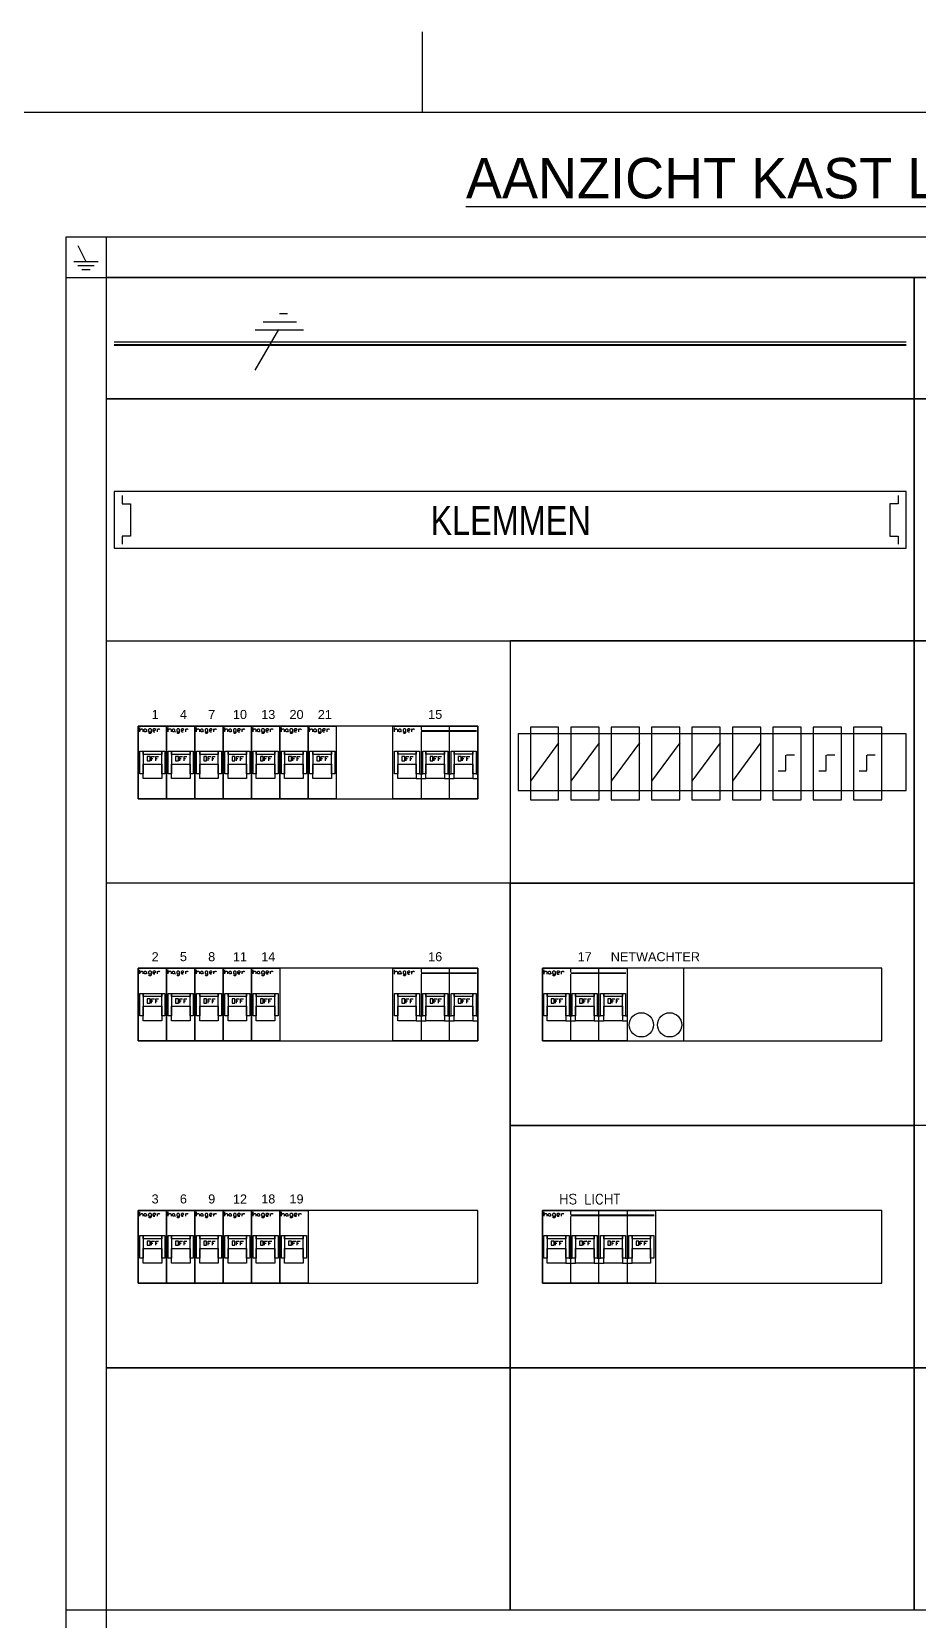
# Model space of a CAD drawing. Header units: millimetres. Extents: x 0 to 420, y 0 to 297.
# Drawn here: x 181.6 to 291.3, y 100.3 to 297 of the extents above; entities that cross this region are included whole.
import ezdxf
from ezdxf.enums import TextEntityAlignment as Align

# ---------------------------------------------------------------- set-up
doc = ezdxf.new("R2010")
doc.units = ezdxf.units.MM
doc.layers.get('0').update_dxf_attribs({"linetype": 'CONTINUOUS'})
for name, color, linetype in [('00kad018', 1, 'CONTINUOUS'), ('00kad070', 5, 'CONTINUOUS'), ('BL$2----_KADER', 7, 'CONTINUOUS'), ('KAST AANZICHT', 1, 'CONTINUOUS'), ('Kast-aanzicht', 1, 'CONTINUOUS')]:
    doc.layers.add(name, color=color, linetype=linetype)
doc.styles.add('BURO-050', font='BUROFONT.shx', dxfattribs={"height": 5})
doc.styles.add('GREEN', font='txt')
doc.styles.add('NOOTER', font='arial.ttf')
doc.styles.add('ROMANS', font='romans', dxfattribs={"height": 2})

# ---------------------------------------------------------------- blocks, each defined once
blk = doc.blocks.new('a3-windesheim-hor')
at = {"layer": '00kad018', "color": 1}
blk.add_line((230, 287), (230, 297), dxfattribs=at)
at = {"layer": '00kad070', "color": 5}
blk.add_line((410, 287), (20, 287), dxfattribs=at)
blk = doc.blocks.new('HAG08')
at = {"color": 0}
for p, q in [((-16.49, -3.5), (-16.49, -0.85)), ((-16.49, -0.85), (-16.49, -0.85)), ((-16.49, -2.61), (-15.61, -1.73)), ((-15.61, -1.73), (-15.17, -1.73)), ((-15.17, -1.73), (-14.72, -2.17)), ((-14.72, -3.5), (-14.73, -3.5)), ((-14.72, -2.17), (-14.72, -3.5)), ((-13.84, -2.17), (-13.4, -1.73)), ((-13.84, -3.06), (-13.84, -2.17)), ((-13.4, -3.5), (-13.84, -3.06)), ((-13.4, -1.73), (-12.96, -1.73)), ((-12.96, -3.5), (-13.4, -3.5)), ((-12.96, -1.73), (-12.52, -2.17)), ((-12.52, -3.06), (-12.96, -3.5)), ((-12.52, -2.17), (-12.52, -3.06)), ((-12.52, -3.06), (-12.07, -3.5)), ((-12.07, -3.5), (-12.08, -3.5)), ((-10.75, -1.73), (-11.19, -2.17)), ((-11.19, -2.17), (-11.19, -3.06)), ((-11.19, -3.06), (-10.75, -3.5)), ((-11.19, -3.94), (-10.75, -4.38)), ((-9.86, -1.73), (-10.75, -1.73)), ((-10.75, -3.5), (-9.43, -3.5)), ((-10.75, -4.38), (-9.86, -4.38)), ((-9.43, -2.17), (-9.86, -1.73)), ((-9.86, -4.38), (-9.43, -3.94)), ((-9.43, -3.94), (-9.43, -2.17)), ((-9.43, -3.5), (-9.43, -3.5)), ((-8.1, -1.73), (-8.54, -2.17)), ((-8.54, -2.17), (-8.54, -3.06)), ((-8.54, -2.61), (-7.22, -2.61)), ((-8.54, -3.06), (-8.1, -3.5)), ((-7.22, -1.73), (-8.1, -1.73)), ((-8.1, -3.5), (-7.22, -3.5)), ((-6.77, -2.17), (-7.22, -1.73)), ((-7.22, -2.61), (-6.77, -2.17)), ((-7.22, -3.5), (-7.22, -3.5)), ((-5.89, -1.73), (-5.89, -3.5)), ((-5.89, -2.61), (-5.01, -1.73)), ((-5.89, -3.5), (-5.89, -3.5)), ((-5.01, -1.73), (-4.57, -1.73)), ((-4.57, -1.73), (-4.12, -2.17)), ((-4.12, -2.17), (-4.13, -2.17)), ((-10.23, -18.85), (-12, -18.85)), ((-12, -18.85), (-12, -21.5)), ((-10.23, -21.5), (-10.23, -18.85)), ((-9.34, -21.5), (-9.34, -18.85)), ((-9.34, -18.85), (-7.58, -18.85)), ((-7.58, -18.85), (-7.58, -18.85)), ((-6.7, -21.5), (-6.7, -18.85)), ((-6.7, -18.85), (-4.93, -18.85)), ((-4.93, -18.85), (-4.93, -18.85)), ((-12, -21.5), (-10.23, -21.5)), ((-12, -21.5), (-12, -21.5)), ((-9.34, -20.17), (-8.46, -20.17)), ((-8.46, -20.17), (-8.47, -20.17)), ((-6.7, -20.17), (-5.81, -20.17)), ((-5.81, -20.17), (-5.81, -20.17))]:
    blk.add_line(p, q, dxfattribs=at)
for points in [[(-17.5, -45), (-17.5, 0), (0, 0), (0, -45)], [(-16.5, -29.5), (-16.5, -15.5), (-14.5, -15.5), (-14.5, -29.5)], [(-14.5, -17.5), (-14.5, -15.5), (-3, -15.5), (-3, -17.5)], [(-3, -29.5), (-3, -15.5), (-1, -15.5), (-1, -29.5)], [(-14.5, -32.5), (-14.5, -23.5), (-3, -23.5), (-3, -32.5)]]:
    blk.add_lwpolyline(points, close=True, dxfattribs=at)
blk = doc.blocks.new('HAG09')
at = {"color": 0}
for p, q in [((-52.5, 0), (-52.5, -2.4)), ((-35, -2.4), (-35, 0)), ((-17.5, 0), (-17.5, -2.39)), ((-68.97, -3.5), (-68.97, -0.85)), ((-68.97, -0.85), (-68.97, -0.85)), ((-68.97, -2.62), (-68.09, -1.73)), ((-68.09, -1.73), (-67.64, -1.73)), ((-67.64, -1.73), (-67.2, -2.17)), ((-67.2, -2.17), (-67.2, -3.5)), ((-67.2, -3.5), (-67.2, -3.5)), ((-66.32, -2.17), (-65.88, -1.73)), ((-66.32, -3.06), (-66.32, -2.17)), ((-65.88, -3.5), (-66.32, -3.06)), ((-65.88, -1.73), (-65.43, -1.73)), ((-65.43, -3.5), (-65.88, -3.5)), ((-65.43, -1.73), (-64.99, -2.17)), ((-64.99, -3.06), (-65.43, -3.5)), ((-64.99, -2.17), (-64.99, -3.06)), ((-64.99, -3.06), (-64.55, -3.5)), ((-64.55, -3.5), (-64.55, -3.5)), ((-63.23, -1.73), (-63.67, -2.17)), ((-63.67, -2.17), (-63.67, -3.06)), ((-63.67, -3.06), (-63.23, -3.5)), ((-63.67, -3.94), (-63.23, -4.38)), ((-62.34, -1.73), (-63.23, -1.73)), ((-63.23, -3.5), (-61.9, -3.5)), ((-63.23, -4.38), (-62.34, -4.38)), ((-61.9, -2.17), (-62.34, -1.73)), ((-62.34, -4.38), (-61.9, -3.94)), ((-61.9, -3.94), (-61.9, -2.17)), ((-61.9, -3.5), (-61.9, -3.5)), ((-60.58, -1.73), (-61.02, -2.17)), ((-61.02, -2.17), (-61.02, -3.06)), ((-61.02, -2.62), (-59.69, -2.62)), ((-61.02, -3.06), (-60.58, -3.5)), ((-59.69, -1.73), (-60.58, -1.73)), ((-60.58, -3.5), (-59.69, -3.5)), ((-59.69, -3.5), (-59.7, -3.5)), ((-59.25, -2.17), (-59.69, -1.73)), ((-59.69, -2.62), (-59.25, -2.17)), ((-58.37, -1.73), (-58.37, -3.5)), ((-58.37, -2.62), (-57.48, -1.73)), ((-58.37, -3.5), (-58.37, -3.5)), ((-57.48, -1.73), (-57.04, -1.73)), ((-57.04, -1.73), (-56.6, -2.17)), ((-56.6, -2.17), (-56.6, -2.17)), ((-52.5, -3.6), (-52.5, -45)), ((-35, -45), (-35, -3.6)), ((-17.5, -3.6), (-17.5, -45)), ((-62.71, -18.85), (-64.47, -18.85)), ((-64.47, -18.85), (-64.47, -21.5)), ((-62.71, -21.5), (-62.71, -18.85)), ((-61.82, -21.5), (-61.82, -18.85)), ((-61.82, -18.85), (-60.05, -18.85)), ((-60.05, -18.85), (-60.06, -18.85)), ((-59.17, -21.5), (-59.17, -18.85)), ((-59.17, -18.85), (-57.4, -18.85)), ((-57.4, -18.85), (-57.41, -18.85)), ((-45.22, -18.85), (-46.99, -18.85)), ((-46.99, -18.85), (-46.99, -21.5)), ((-45.22, -21.5), (-45.22, -18.85)), ((-44.34, -21.5), (-44.34, -18.85)), ((-44.34, -18.85), (-42.57, -18.85)), ((-42.57, -18.85), (-42.58, -18.85)), ((-41.69, -21.5), (-41.69, -18.85)), ((-41.69, -18.85), (-39.92, -18.85)), ((-39.92, -18.85), (-39.92, -18.85)), ((-27.74, -18.85), (-29.5, -18.85)), ((-29.5, -18.85), (-29.5, -21.5)), ((-27.74, -21.5), (-27.74, -18.85)), ((-26.85, -21.5), (-26.85, -18.85)), ((-26.85, -18.85), (-25.09, -18.85)), ((-25.09, -18.85), (-25.09, -18.85)), ((-24.2, -21.5), (-24.2, -18.85)), ((-24.2, -18.85), (-22.44, -18.85)), ((-22.44, -18.85), (-22.44, -18.85)), ((-10.25, -18.85), (-12.02, -18.85)), ((-12.02, -18.85), (-12.02, -21.5)), ((-10.25, -21.5), (-10.25, -18.85)), ((-9.37, -21.5), (-9.37, -18.85)), ((-9.37, -18.85), (-7.6, -18.85)), ((-7.6, -18.85), (-7.6, -18.85)), ((-6.72, -21.5), (-6.72, -18.85)), ((-6.72, -18.85), (-4.95, -18.85)), ((-4.95, -18.85), (-4.95, -18.85)), ((-64.47, -21.5), (-64.48, -21.5)), ((-64.47, -21.5), (-62.71, -21.5)), ((-61.82, -20.17), (-60.94, -20.17)), ((-60.94, -20.17), (-60.94, -20.17)), ((-59.17, -20.17), (-58.29, -20.17)), ((-58.29, -20.17), (-58.29, -20.17)), ((-53.5, -29.5), (-51.5, -29.5)), ((-46.99, -21.5), (-45.22, -21.5)), ((-46.99, -21.5), (-46.99, -21.5)), ((-44.34, -20.17), (-43.46, -20.17)), ((-43.46, -20.17), (-43.46, -20.17)), ((-41.69, -20.17), (-40.8, -20.17)), ((-40.8, -20.17), (-40.81, -20.17)), ((-36, -29.5), (-34, -29.5)), ((-29.5, -21.5), (-29.51, -21.5)), ((-29.5, -21.5), (-27.74, -21.5)), ((-26.85, -20.17), (-25.97, -20.17)), ((-25.97, -20.17), (-25.97, -20.17)), ((-24.2, -20.17), (-23.32, -20.17)), ((-23.32, -20.17), (-23.32, -20.17)), ((-18.5, -29.5), (-16.5, -29.5)), ((-12.02, -21.5), (-10.25, -21.5)), ((-12.02, -21.5), (-12.02, -21.5)), ((-9.37, -20.17), (-8.48, -20.17)), ((-8.48, -20.17), (-8.49, -20.17)), ((-6.72, -20.17), (-5.83, -20.17)), ((-5.83, -20.17), (-5.84, -20.17)), ((-55.5, -32.5), (-49.5, -32.5)), ((-38, -32.5), (-32, -32.5)), ((-20.5, -32.5), (-14.5, -32.5))]:
    blk.add_line(p, q, dxfattribs=at)
for points in [[(-70, -45), (-70, 0), (0, 0), (0, -45)], [(-69, -29.5), (-69, -15.5), (-67, -15.5), (-67, -29.5)], [(-67, -17.5), (-67, -15.5), (-55.5, -15.5), (-55.5, -17.5)], [(-55.5, -29.5), (-55.5, -15.5), (-53.5, -15.5), (-53.5, -29.5)], [(-51.5, -29.5), (-51.5, -15.5), (-49.5, -15.5), (-49.5, -29.5)], [(-49.5, -17.5), (-49.5, -15.5), (-38, -15.5), (-38, -17.5)], [(-38, -29.5), (-38, -15.5), (-36, -15.5), (-36, -29.5)], [(-34, -29.5), (-34, -15.5), (-32, -15.5), (-32, -29.5)], [(-32, -17.5), (-32, -15.5), (-20.5, -15.5), (-20.5, -17.5)], [(-20.5, -29.5), (-20.5, -15.5), (-18.5, -15.5), (-18.5, -29.5)], [(-16.5, -29.5), (-16.5, -15.5), (-14.5, -15.5), (-14.5, -29.5)], [(-14.5, -17.5), (-14.5, -15.5), (-3, -15.5), (-3, -17.5)], [(-3, -29.5), (-3, -15.5), (-1, -15.5), (-1, -29.5)], [(-67, -32.5), (-67, -23.5), (-55.5, -23.5), (-55.5, -32.5)], [(-49.5, -32.5), (-49.5, -23.5), (-38, -23.5), (-38, -32.5)], [(-32, -32.5), (-32, -23.5), (-20.5, -23.5), (-20.5, -32.5)], [(-14.5, -32.5), (-14.5, -23.5), (-3, -23.5), (-3, -32.5)]]:
    blk.add_lwpolyline(points, close=True, dxfattribs=at)
at = {"color": 0, "const_width": 1.2}
blk.add_lwpolyline([(-52.5, -3), (-0.7, -3)], dxfattribs=at)
blk = doc.blocks.new('HAG07')
at = {"color": 0}
for p, q in [((0.22, 8.85), (0.22, 9.42)), ((0.22, 9.42), (0.22, 9.42)), ((0.22, 9.04), (0.41, 9.23)), ((0.41, 9.23), (0.5, 9.23)), ((0.5, 9.23), (0.6, 9.14)), ((0.6, 9.14), (0.6, 8.85)), ((0.6, 8.85), (0.6, 8.85)), ((0.79, 9.14), (0.88, 9.23)), ((0.79, 8.95), (0.79, 9.14)), ((0.88, 8.85), (0.79, 8.95)), ((0.88, 9.23), (0.97, 9.23)), ((0.97, 8.85), (0.88, 8.85)), ((0.97, 9.23), (1.07, 9.14)), ((1.07, 8.95), (0.97, 8.85)), ((1.07, 9.14), (1.07, 8.95)), ((1.07, 8.95), (1.16, 8.85)), ((1.16, 8.85), (1.16, 8.85)), ((1.44, 9.23), (1.35, 9.14)), ((1.35, 9.14), (1.35, 8.95)), ((1.35, 8.95), (1.44, 8.85)), ((1.35, 8.76), (1.44, 8.66)), ((1.63, 9.23), (1.44, 9.23)), ((1.44, 8.85), (1.73, 8.85)), ((1.44, 8.66), (1.63, 8.66)), ((1.73, 9.14), (1.63, 9.23)), ((1.63, 8.66), (1.73, 8.76)), ((1.73, 8.76), (1.73, 9.14)), ((1.73, 8.85), (1.73, 8.85)), ((2.01, 9.23), (1.92, 9.14)), ((1.92, 9.14), (1.92, 8.95)), ((1.92, 9.04), (2.2, 9.04)), ((1.92, 8.95), (2.01, 8.85)), ((2.2, 9.23), (2.01, 9.23)), ((2.01, 8.85), (2.2, 8.85)), ((2.29, 9.14), (2.2, 9.23)), ((2.2, 9.04), (2.29, 9.14)), ((2.2, 8.85), (2.2, 8.85)), ((2.48, 9.23), (2.48, 8.85)), ((2.48, 9.04), (2.67, 9.23)), ((2.48, 8.85), (2.48, 8.85)), ((2.67, 9.23), (2.76, 9.23)), ((2.76, 9.23), (2.86, 9.14)), ((2.86, 9.14), (2.86, 9.14)), ((3.73, 9.6), (3.73, 9.09)), ((3.73, 8.83), (3.73, 0)), ((7.47, 9.09), (7.47, 9.6)), ((7.47, 0), (7.47, 8.83)), ((1.56, 5.58), (1.18, 5.58)), ((1.18, 5.58), (1.18, 5.01)), ((1.18, 5.01), (1.56, 5.01)), ((1.18, 5.01), (1.18, 5.01)), ((1.56, 5.01), (1.56, 5.58)), ((1.74, 5.01), (1.74, 5.58)), ((1.74, 5.58), (2.12, 5.58)), ((1.74, 5.3), (1.93, 5.3)), ((1.93, 5.3), (1.93, 5.3)), ((2.12, 5.58), (2.12, 5.58)), ((2.31, 5.01), (2.31, 5.58)), ((2.31, 5.58), (2.69, 5.58)), ((2.31, 5.3), (2.5, 5.3)), ((2.5, 5.3), (2.5, 5.3)), ((2.69, 5.58), (2.69, 5.58)), ((5.29, 5.58), (4.91, 5.58)), ((4.91, 5.58), (4.91, 5.01)), ((4.91, 5.01), (5.29, 5.01)), ((4.91, 5.01), (4.91, 5.01)), ((5.29, 5.01), (5.29, 5.58)), ((5.47, 5.01), (5.47, 5.58)), ((5.47, 5.58), (5.85, 5.58)), ((5.47, 5.3), (5.66, 5.3)), ((5.66, 5.3), (5.66, 5.3)), ((5.85, 5.58), (5.85, 5.58)), ((6.04, 5.01), (6.04, 5.58)), ((6.04, 5.58), (6.42, 5.58)), ((6.04, 5.3), (6.23, 5.3)), ((6.23, 5.3), (6.23, 5.3)), ((6.42, 5.58), (6.42, 5.58)), ((9.02, 5.58), (8.64, 5.58)), ((8.64, 5.58), (8.64, 5.01)), ((8.64, 5.01), (9.02, 5.01)), ((8.64, 5.01), (8.64, 5.01)), ((9.02, 5.01), (9.02, 5.58)), ((9.2, 5.01), (9.2, 5.58)), ((9.2, 5.58), (9.58, 5.58)), ((9.2, 5.3), (9.39, 5.3)), ((9.39, 5.3), (9.39, 5.3)), ((9.58, 5.58), (9.58, 5.58)), ((9.77, 5.01), (9.77, 5.58)), ((9.77, 5.58), (10.15, 5.58)), ((9.77, 5.3), (9.96, 5.3)), ((9.96, 5.3), (9.96, 5.3)), ((10.15, 5.58), (10.15, 5.58)), ((3.09, 2.67), (4.37, 2.67)), ((3.52, 3.31), (3.95, 3.31)), ((6.83, 2.67), (8.11, 2.67)), ((7.25, 3.31), (7.68, 3.31)), ((10.56, 2.67), (11.2, 2.67)), ((10.99, 3.31), (11.2, 3.31))]:
    blk.add_line(p, q, dxfattribs=at)
for points in [[(0, 0), (0, 9.6), (11.2, 9.6), (11.2, 0)], [(0.21, 3.31), (0.21, 6.29), (0.64, 6.29), (0.64, 3.31)], [(0.64, 5.87), (0.64, 6.29), (3.09, 6.29), (3.09, 5.87)], [(0.64, 2.67), (0.64, 4.59), (3.09, 4.59), (3.09, 2.67)], [(3.09, 3.31), (3.09, 6.29), (3.52, 6.29), (3.52, 3.31)], [(3.95, 3.31), (3.95, 6.29), (4.37, 6.29), (4.37, 3.31)], [(4.37, 5.87), (4.37, 6.29), (6.83, 6.29), (6.83, 5.87)], [(4.37, 2.67), (4.37, 4.59), (6.83, 4.59), (6.83, 2.67)], [(6.83, 3.31), (6.83, 6.29), (7.25, 6.29), (7.25, 3.31)], [(7.68, 3.31), (7.68, 6.29), (8.11, 6.29), (8.11, 3.31)], [(8.11, 5.87), (8.11, 6.29), (10.56, 6.29), (10.56, 5.87)], [(8.11, 2.67), (8.11, 4.59), (10.56, 4.59), (10.56, 2.67)], [(10.56, 3.31), (10.56, 6.29), (10.99, 6.29), (10.99, 3.31)]]:
    blk.add_lwpolyline(points, close=True, dxfattribs=at)
at = {"color": 0, "const_width": 0.256}
blk.add_lwpolyline([(3.73, 8.96), (11.05, 8.96)], dxfattribs=at)

msp = doc.modelspace()

# ---------------------------------------------------------------- linework, layer by layer
at = {"layer": 'KAST AANZICHT', "color": 1, "linetype": 'Continuous'}
for p, q in [((395.85, 271.55), (185.85, 271.55)), ((185.85, 271.55), (185.85, 96.55)), ((190.85, 271.55), (190.85, 96.55)), ((187.35, 270.55), (188.35, 268.55)), ((186.85, 268.55), (189.85, 268.55)), ((187.35, 268.05), (189.35, 268.05)), ((185.85, 266.55), (395.85, 266.55)), ((187.85, 267.55), (188.85, 267.55)), ((212.29, 262.09), (213.29, 262.09)), ((209.29, 255.09), (212.21, 260.13)), ((209.29, 260.09), (215.29, 260.09)), ((210.29, 261.09), (214.41, 261.09)), ((289.85, 258.57), (191.85, 258.57)), ((289.85, 258.23), (191.85, 258.23)), ((289.85, 258.13), (191.85, 258.13)), ((192.85, 239.55), (192.85, 238.55)), ((192.85, 238.55), (193.85, 238.55)), ((193.85, 238.55), (193.85, 234.55)), ((288.85, 238.55), (287.85, 238.55)), ((287.85, 238.55), (287.85, 234.55)), ((288.85, 239.55), (288.85, 238.55)), ((193.85, 234.55), (192.85, 234.55)), ((192.85, 234.55), (192.85, 233.55)), ((287.85, 234.55), (288.85, 234.55)), ((288.85, 234.55), (288.85, 233.55)), ((243.39, 204.17), (246.89, 208.93)), ((248.39, 204.17), (251.89, 208.93)), ((253.39, 204.17), (256.89, 208.93)), ((258.39, 204.17), (261.89, 208.93)), ((263.39, 204.17), (266.89, 208.93)), ((268.39, 204.17), (271.89, 208.93)), ((274.97, 205.49), (274.97, 207.41)), ((275.03, 207.45), (276.03, 207.45)), ((279.97, 205.49), (279.97, 207.41)), ((280.03, 207.45), (281.03, 207.45)), ((284.97, 205.49), (284.97, 207.41)), ((285.03, 207.45), (286.03, 207.45)), ((274.03, 205.45), (274.97, 205.45)), ((279.03, 205.45), (279.97, 205.45)), ((284.03, 205.45), (284.97, 205.45)), ((185.85, 101.55), (395.85, 101.55))]:
    msp.add_line(p, q, dxfattribs=at)
for points in [[(190.85, 251.55), (290.85, 251.55), (290.85, 266.55), (190.85, 266.55)], [(290.85, 251.55), (390.85, 251.55), (390.85, 266.55), (290.85, 266.55)], [(190.85, 221.55), (290.85, 221.55), (290.85, 251.55), (190.85, 251.55)], [(290.85, 221.55), (390.85, 221.55), (390.85, 251.55), (290.85, 251.55)], [(191.85, 233.05), (289.85, 233.05), (289.85, 240.05), (191.85, 240.05)], [(240.85, 191.55), (290.85, 191.55), (290.85, 221.55), (240.85, 221.55)], [(290.85, 131.55), (340.85, 131.55), (340.85, 221.55), (290.85, 221.55)], [(194.83, 202.01), (236.83, 202.01), (236.83, 211.01), (194.83, 211.01)], [(243.35, 201.87), (246.85, 201.87), (246.85, 210.87), (243.35, 210.87)], [(248.35, 201.87), (251.85, 201.87), (251.85, 210.87), (248.35, 210.87)], [(253.35, 201.87), (256.85, 201.87), (256.85, 210.87), (253.35, 210.87)], [(258.35, 201.87), (261.85, 201.87), (261.85, 210.87), (258.35, 210.87)], [(263.35, 201.87), (266.85, 201.87), (266.85, 210.87), (263.35, 210.87)], [(268.35, 201.87), (271.85, 201.87), (271.85, 210.87), (268.35, 210.87)], [(273.35, 201.87), (276.85, 201.87), (276.85, 210.87), (273.35, 210.87)], [(278.35, 201.87), (281.85, 201.87), (281.85, 210.87), (278.35, 210.87)], [(283.35, 201.87), (286.85, 201.87), (286.85, 210.87), (283.35, 210.87)], [(241.85, 203.05), (289.85, 203.05), (289.85, 210.05), (241.85, 210.05)], [(241.85, 203.05), (289.85, 203.05), (289.85, 210.05), (241.85, 210.05)], [(190.85, 131.55), (240.85, 131.55), (240.85, 191.55), (190.85, 191.55)], [(240.85, 161.55), (290.85, 161.55), (290.85, 191.55), (240.85, 191.55)], [(194.83, 172.01), (236.83, 172.01), (236.83, 181.01), (194.83, 181.01)], [(244.83, 172.01), (286.83, 172.01), (286.83, 181.01), (244.83, 181.01)], [(255.33, 172.01), (262.33, 172.01), (262.33, 181.01), (255.33, 181.01)], [(240.85, 131.55), (290.85, 131.55), (290.85, 161.55), (240.85, 161.55)], [(290.85, 131.55), (340.85, 131.55), (340.85, 161.55), (290.85, 161.55)], [(194.83, 142.01), (236.83, 142.01), (236.83, 151.01), (194.83, 151.01)], [(244.83, 142.01), (286.83, 142.01), (286.83, 151.01), (244.83, 151.01)], [(190.85, 101.55), (240.85, 101.55), (240.85, 131.55), (190.85, 131.55)], [(240.85, 101.55), (290.85, 101.55), (290.85, 131.55), (240.85, 131.55)], [(290.85, 101.55), (340.85, 101.55), (340.85, 131.55), (290.85, 131.55)]]:
    msp.add_lwpolyline(points, close=True, dxfattribs=at)
at = {"layer": 'KAST AANZICHT'}
for centre in [(257.08, 174.01), (260.58, 174.01)]:
    msp.add_circle(centre, 1.5, dxfattribs=at)

# ---------------------------------------------------------------- block references
at = {"layer": 'BL$2----_KADER'}
msp.add_blockref('a3-windesheim-hor', (0, 0), dxfattribs=at)
at = {"layer": 'KAST AANZICHT'}
for name, p, xscale, yscale, zscale in [('HAG08', (198.33, 211.01), 0.2000000000000455, 0.2000000000000455, 0.2000000000000455), ('HAG08', (201.83, 211.01), 0.2000000000000455, 0.2000000000000455, 0.2000000000000455), ('HAG08', (205.33, 211.01), 0.2000000000000455, 0.2000000000000455, 0.2000000000000455), ('HAG08', (208.83, 211.01), 0.2000000000000455, 0.2000000000000455, 0.2000000000000455), ('HAG08', (212.33, 211.01), 0.2000000000000455, 0.2000000000000455, 0.2000000000000455), ('HAG08', (215.83, 211.01), 0.2000000000000455, 0.2000000000000455, 0.2000000000000455), ('HAG08', (219.33, 211.01), 0.2000000000000455, 0.2000000000000455, 0.2000000000000455), ('HAG07', (226.33, 202.01), 0.9375, 0.9375, 0.9375), ('HAG08', (198.33, 181.01), 0.2000000000000455, 0.2000000000000455, 0.2000000000000455), ('HAG08', (201.83, 181.01), 0.2000000000000455, 0.2000000000000455, 0.2000000000000455), ('HAG08', (205.33, 181.01), 0.2000000000000455, 0.2000000000000455, 0.2000000000000455), ('HAG08', (208.83, 181.01), 0.2000000000000455, 0.2000000000000455, 0.2000000000000455), ('HAG08', (212.33, 181.01), 0.2000000000000455, 0.2000000000000455, 0.2000000000000455), ('HAG07', (226.33, 172.01), 0.9375, 0.9375, 0.9375), ('HAG07', (244.83, 172.01), 0.9375, 0.9375, 0.9375), ('HAG08', (198.33, 151.01), 0.2000000000000455, 0.2000000000000455, 0.2000000000000455), ('HAG08', (201.83, 151.01), 0.2000000000000455, 0.2000000000000455, 0.2000000000000455), ('HAG08', (205.33, 151.01), 0.2000000000000455, 0.2000000000000455, 0.2000000000000455), ('HAG08', (208.83, 151.01), 0.2000000000000455, 0.2000000000000455, 0.2000000000000455), ('HAG08', (212.33, 151.01), 0.2000000000000455, 0.2000000000000455, 0.2000000000000455), ('HAG08', (215.83, 151.01), 0.2000000000000455, 0.2000000000000455, 0.2000000000000455), ('HAG09', (258.83, 151.01), 0.2000000000000455, 0.2000000000000455, 0.2000000000000455)]:
    msp.add_blockref(name, p, dxfattribs=dict(at, xscale=xscale, yscale=yscale, zscale=zscale))

# ---------------------------------------------------------------- texts
at = {"layer": 'KAST AANZICHT', "color": 1, "linetype": 'Continuous', "style": 'GREEN', "width": 0.833333}
msp.add_text('KLEMMEN', height=3.6, dxfattribs=at).set_placement((230.99, 234.67))
at = {"layer": 'KAST AANZICHT', "style": 'NOOTER'}
for s, p in [('1', (196.91, 212.45)), ('4', (200.41, 212.45)), ('7', (203.91, 212.45)), ('10', (207.41, 212.45)), ('13', (210.91, 212.45)), ('20', (214.41, 212.45)), ('21', (217.91, 212.45)), ('15', (231.57, 212.45)), ('2', (196.91, 182.45)), ('5', (200.41, 182.45)), ('8', (203.91, 182.45)), ('11', (207.41, 182.45)), ('14', (210.91, 182.45)), ('16', (231.57, 182.45)), ('17', (250.07, 182.45)), ('NETWACHTER', (258.82, 182.45)), ('3', (196.91, 152.45)), ('6', (200.41, 152.45)), ('9', (203.91, 152.45)), ('12', (207.41, 152.45)), ('18', (210.91, 152.45)), ('19', (214.41, 152.45))]:
    msp.add_text(s, height=1.12, dxfattribs=at).set_placement(p, align=Align.MIDDLE)
at = {"layer": 'KAST AANZICHT', "style": 'ROMANS'}
msp.add_text('HS LICHT', height=1.245, dxfattribs=at).set_placement((246.9, 151.81))
at = {"layer": 'Kast-aanzicht', "color": 4, "style": 'BURO-050'}
msp.add_text('%%UAANZICHT KAST LK2+1 &KK1+1', height=5, dxfattribs=at).set_placement((235.38, 276.37))

doc.saveas('drawing.dxf')
